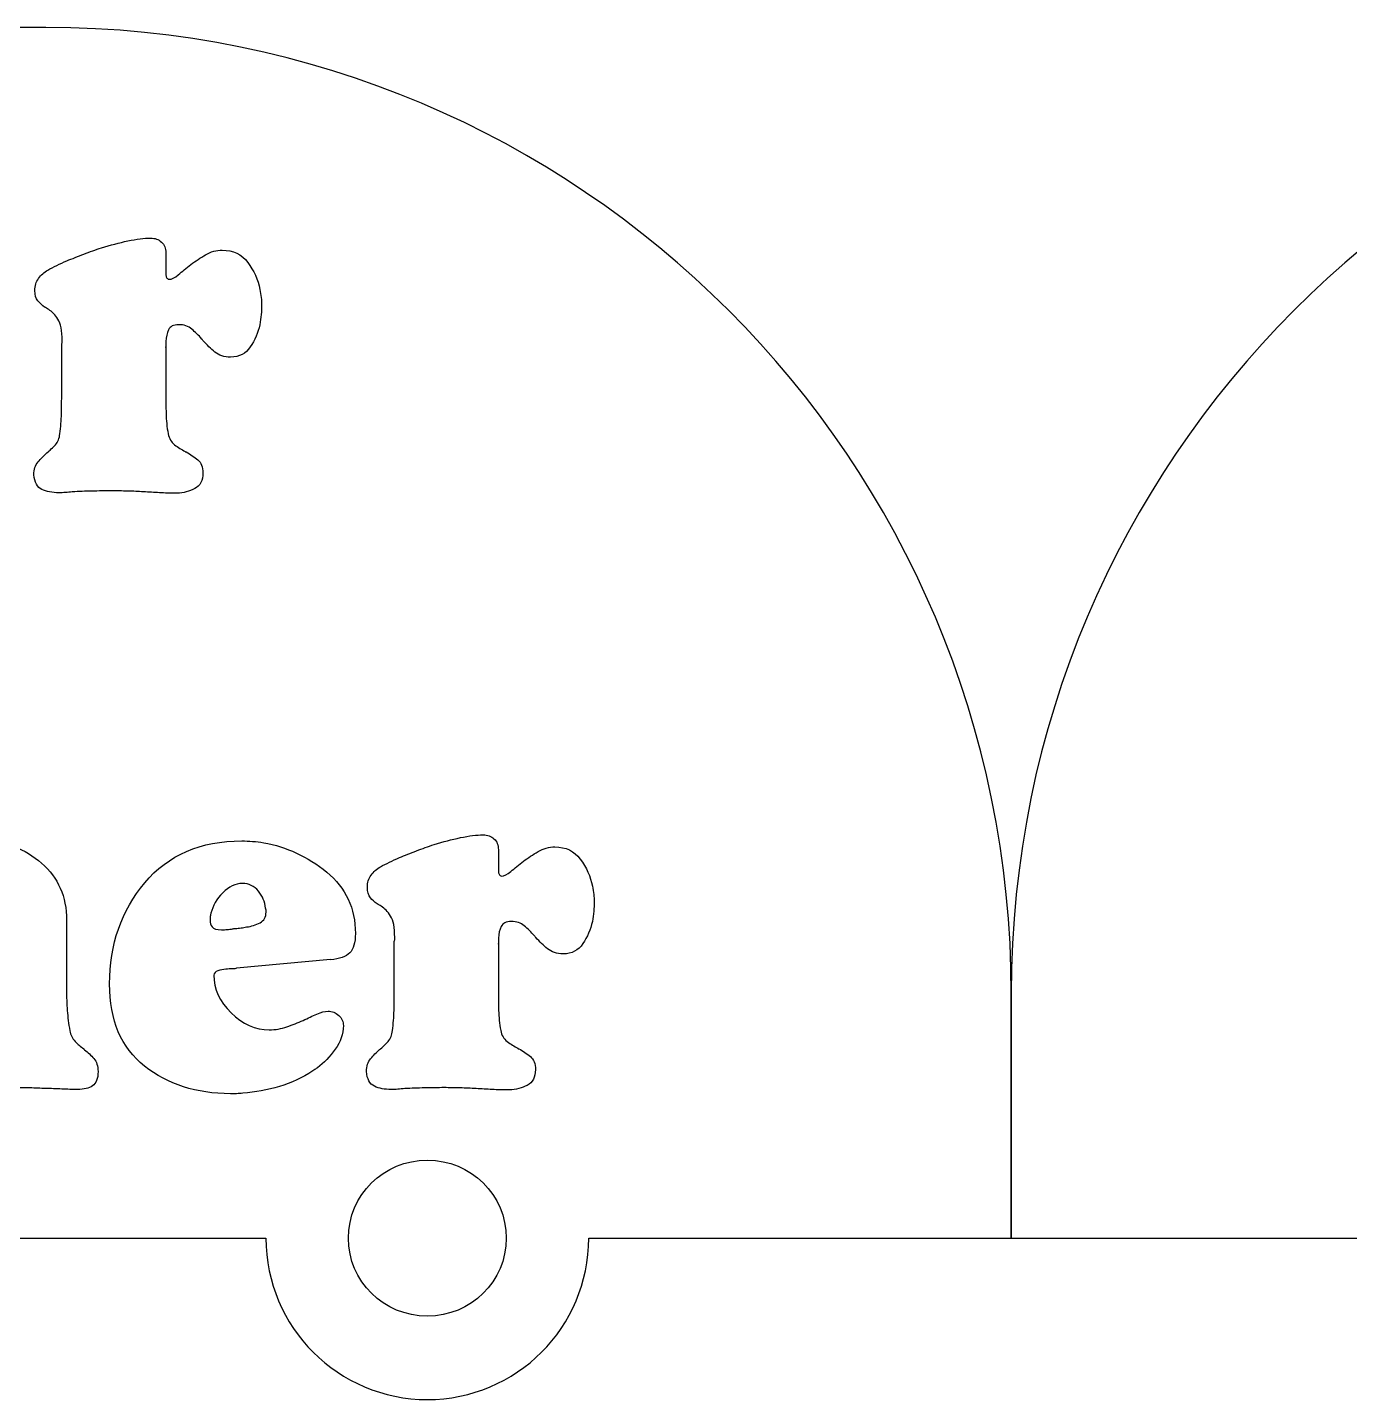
# Model space of a CAD drawing. Extents: x 0 to 771, y 958 to 1701.
# Drawn here: x 101.1 to 194, y 1592.9 to 1689.3 of the extents above; entities that cross this region are included whole.
import ezdxf

# ---------------------------------------------------------------- set-up
doc = ezdxf.new("R2010")
doc.units = 0
doc.layers.add('H0114_Printing', color=7, linetype='CONTINUOUS')

msp = doc.modelspace()

# ---------------------------------------------------------------- linework, layer by layer
at = {"layer": 'H0114_Printing', "color": 1}
for points in [[(102.378797, 1689.326458), (96.502798, 1689.326458)], [(140.517796, 1604.28646), (170.203796, 1604.28646), (170.203796, 1621.500459)], [(170.203596, 1621.500459), (170.203596, 1604.28646), (204.262595, 1604.28646)], [(56.860799, 1604.28646), (117.839797, 1604.28646)]]:
    msp.add_lwpolyline(points, dxfattribs=at)
for points in [[(102.378797, 1689.326458)], [(129.178797, 1598.80646)]]:
    msp.add_lwpolyline(points, close=True, dxfattribs=at)
at = {"layer": 'H0114_Printing', "color": 4}
for points in [[(110.805797, 1673.488158), (110.805797, 1672.122158), (110.805797, 1672.041158), (110.805797, 1671.992158)], [(103.488797, 1663.615158), (103.488797, 1667.038158)], [(103.521797, 1667.167158), (103.521797, 1667.249158), (103.521797, 1667.331158)], [(110.805797, 1667.277158), (110.805797, 1667.066158), (110.805797, 1666.855158), (110.805797, 1666.887158)], [(110.805797, 1666.887158), (110.805797, 1663.657158)], [(112.187797, 1659.511159), (112.236797, 1659.511159)], [(111.585797, 1656.610159), (111.537797, 1656.610159), (111.488797, 1656.610159)], [(134.170997, 1631.571659), (134.170997, 1630.205659), (134.170997, 1630.124659), (134.170997, 1630.075659)], [(117.846597, 1627.181259), (117.846597, 1627.328259)], [(103.831497, 1626.628759), (103.831497, 1621.718759)], [(115.505597, 1626.010259), (115.505597, 1626.043259)], [(126.853997, 1621.698659), (126.853997, 1625.121659)], [(126.886997, 1625.250659), (126.886997, 1625.332659), (126.886997, 1625.414659)], [(134.170997, 1625.360659), (134.170997, 1625.149659), (134.170997, 1624.937659), (134.170997, 1624.970659)], [(134.170997, 1624.970659), (134.170997, 1621.740659)], [(115.651597, 1623.214259), (115.472597, 1623.214259)], [(122.366597, 1623.864259), (115.765597, 1623.247259)], [(122.366597, 1623.832259), (122.366597, 1623.864259)], [(135.552997, 1617.59466), (135.601997, 1617.59466)], [(115.781597, 1614.43426), (115.342597, 1614.43426)], [(134.950997, 1614.69366), (134.902997, 1614.69366), (134.853997, 1614.69366)]]:
    msp.add_lwpolyline(points, dxfattribs=at)
at = {"layer": 'H0114_Printing', "color": 1}
for points in [[(170.203796, 1621.500459), (170.203796, 1658.959459), (139.836797, 1689.326458), (102.378797, 1689.326458)], [(238.029594, 1689.326458), (200.570595, 1689.326458), (170.203596, 1658.959459), (170.203596, 1621.500459)], [(123.634797, 1604.28646), (123.634797, 1607.31346), (126.116797, 1609.76746), (129.178797, 1609.76746)], [(129.178797, 1609.76746), (132.240797, 1609.76746), (134.722797, 1607.31346), (134.722797, 1604.28646)], [(117.839797, 1604.28646), (117.839797, 1598.02446), (122.916797, 1592.94846), (129.178797, 1592.94846)], [(129.178797, 1598.80646), (126.116797, 1598.80646), (123.634797, 1601.26046), (123.634797, 1604.28646)], [(134.722797, 1604.28646), (134.722797, 1601.26046), (132.240797, 1598.80646), (129.178797, 1598.80646)], [(129.178797, 1592.94846), (135.440797, 1592.94846), (140.517796, 1598.02446), (140.517796, 1604.28646)]]:
    msp.add_open_spline(points, degree=3, dxfattribs=at)
at = {"layer": 'H0114_Printing', "color": 4}
for points in [[(106.285797, 1673.846158), (106.913797, 1674.041158), (107.532797, 1674.204158), (108.138797, 1674.333158)], [(108.138797, 1674.333158), (108.746797, 1674.464158), (109.277797, 1674.529158), (109.732797, 1674.529158)], [(109.732797, 1674.529158), (110.036797, 1674.529158), (110.290797, 1674.437158), (110.496797, 1674.252158)], [(110.496797, 1674.252158), (110.702797, 1674.068158), (110.805797, 1673.813158), (110.805797, 1673.488158)], [(103.846797, 1672.935158), (104.236797, 1673.087158), (104.637797, 1673.244158), (105.049797, 1673.407158)], [(105.049797, 1673.407158), (105.461797, 1673.570158), (105.873797, 1673.716158), (106.285797, 1673.846158)], [(112.561797, 1672.675158), (112.887797, 1672.914158), (113.233797, 1673.141158), (113.602797, 1673.358158)], [(113.602797, 1673.358158), (113.970797, 1673.574158), (114.360797, 1673.683158), (114.772797, 1673.683158)], [(114.772797, 1673.683158), (115.531797, 1673.683158), (116.128797, 1673.396158), (116.561797, 1672.822158)], [(101.862797, 1671.698158), (102.035797, 1671.937158), (102.253797, 1672.133158), (102.512797, 1672.285158)], [(102.512797, 1672.285158), (102.708797, 1672.393158), (102.919797, 1672.502158), (103.147797, 1672.611158)], [(103.147797, 1672.611158), (103.375797, 1672.719158), (103.607797, 1672.826158), (103.846797, 1672.935158)], [(111.683797, 1671.960158), (111.944797, 1672.176158), (112.236797, 1672.415158), (112.561797, 1672.675158)], [(116.561797, 1672.822158), (116.995797, 1672.247158), (117.276797, 1671.613158), (117.407797, 1670.919158)], [(101.602797, 1670.851158), (101.602797, 1671.177158), (101.688797, 1671.459158), (101.862797, 1671.698158)], [(110.805797, 1671.992158), (110.805797, 1671.906158), (110.822797, 1671.829158), (110.854797, 1671.765158)], [(110.854797, 1671.765158), (110.887797, 1671.700158), (110.946797, 1671.656158), (111.033797, 1671.635158)], [(111.033797, 1671.635158), (111.206797, 1671.635158), (111.423797, 1671.743158), (111.683797, 1671.960158)], [(101.814797, 1670.118158), (101.672797, 1670.280158), (101.602797, 1670.525158), (101.602797, 1670.851158)], [(117.407797, 1670.919158), (117.449797, 1670.724158), (117.482797, 1670.534158), (117.504797, 1670.350158)], [(117.504797, 1670.350158), (117.526797, 1670.165158), (117.537797, 1669.987158), (117.537797, 1669.814158)], [(102.285797, 1669.677158), (102.111797, 1669.807158), (101.954797, 1669.954158), (101.814797, 1670.118158)], [(102.415797, 1669.613158), (102.371797, 1669.633158), (102.328797, 1669.656158), (102.285797, 1669.677158)], [(102.577797, 1669.515158), (102.512797, 1669.558158), (102.458797, 1669.590158), (102.415797, 1669.613158)], [(103.228797, 1668.831158), (103.033797, 1669.134158), (102.816797, 1669.363158), (102.577797, 1669.515158)], [(117.537797, 1669.814158), (117.537797, 1669.618158), (117.526797, 1669.401158), (117.504797, 1669.163158)], [(103.521797, 1667.331158), (103.521797, 1668.026158), (103.423797, 1668.526158), (103.228797, 1668.831158)], [(111.716797, 1668.448158), (111.346797, 1668.448158), (111.108797, 1668.328158), (111.000797, 1668.090158)], [(112.626797, 1668.139158), (112.387797, 1668.345158), (112.084797, 1668.448158), (111.716797, 1668.448158)], [(117.407797, 1668.448158), (117.276797, 1667.883158), (117.054797, 1667.363158), (116.740797, 1666.887158)], [(117.504797, 1669.163158), (117.482797, 1668.924158), (117.449797, 1668.686158), (117.407797, 1668.448158)], [(111.000797, 1668.090158), (110.892797, 1667.851158), (110.826797, 1667.580158), (110.805797, 1667.277158)], [(113.342797, 1667.440158), (113.103797, 1667.700158), (112.864797, 1667.933158), (112.626797, 1668.139158)], [(113.390797, 1667.375158), (113.379797, 1667.396158), (113.363797, 1667.417158), (113.342797, 1667.440158)], [(113.439797, 1667.309158), (113.417797, 1667.331158), (113.401797, 1667.352158), (113.390797, 1667.375158)], [(103.488797, 1667.038158), (103.488797, 1667.103158), (103.499797, 1667.146158), (103.521797, 1667.167158)], [(114.252797, 1666.529158), (113.970797, 1666.767158), (113.700797, 1667.028158), (113.439797, 1667.309158)], [(115.358797, 1666.171158), (114.903797, 1666.171158), (114.533797, 1666.290158), (114.252797, 1666.529158)], [(116.740797, 1666.887158), (116.425797, 1666.410158), (115.965797, 1666.171158), (115.358797, 1666.171158)], [(103.472797, 1662.197158), (103.483797, 1662.664158), (103.488797, 1663.137158), (103.488797, 1663.615158)], [(110.805797, 1663.657158), (110.805797, 1663.156158), (110.811797, 1662.672158), (110.822797, 1662.204158)], [(103.358797, 1660.779158), (103.423797, 1661.257158), (103.461797, 1661.730158), (103.472797, 1662.197158)], [(110.822797, 1662.204158), (110.832797, 1661.736158), (110.881797, 1661.263158), (110.968797, 1660.784158)], [(103.049797, 1660.013158), (103.233797, 1660.220158), (103.336797, 1660.475158), (103.358797, 1660.779158)], [(110.968797, 1660.784158), (111.033797, 1660.458158), (111.185797, 1660.201158), (111.423797, 1660.016158)], [(102.447797, 1659.443159), (102.664797, 1659.617159), (102.865797, 1659.807159), (103.049797, 1660.013158)], [(111.423797, 1660.016158), (111.662797, 1659.831159), (111.911797, 1659.673159), (112.171797, 1659.543159)], [(101.537797, 1657.912159), (101.537797, 1658.280159), (101.634797, 1658.579159), (101.830797, 1658.808159)], [(101.830797, 1658.808159), (102.025797, 1659.036159), (102.230797, 1659.248159), (102.447797, 1659.443159)], [(112.171797, 1659.543159), (112.171797, 1659.522159), (112.176797, 1659.511159), (112.187797, 1659.511159)], [(112.236797, 1659.511159), (112.539797, 1659.337159), (112.810797, 1659.152159), (113.049797, 1658.956159)], [(113.049797, 1658.956159), (113.288797, 1658.759159), (113.407797, 1658.455159), (113.407797, 1658.041159)], [(102.090797, 1656.871159), (101.764797, 1657.022159), (101.580797, 1657.369159), (101.537797, 1657.912159)], [(113.407797, 1658.041159), (113.407797, 1657.500159), (113.217797, 1657.131159), (112.837797, 1656.936159)], [(103.293797, 1656.643159), (102.816797, 1656.643159), (102.415797, 1656.719159), (102.090797, 1656.871159)], [(105.618797, 1656.757159), (105.152797, 1656.746159), (104.692797, 1656.730159), (104.236797, 1656.708159)], [(107.000797, 1656.773159), (106.545797, 1656.773159), (106.084797, 1656.768159), (105.618797, 1656.757159)], [(108.122797, 1656.757159), (107.743797, 1656.768159), (107.369797, 1656.773159), (107.000797, 1656.773159)], [(109.244797, 1656.708159), (108.875797, 1656.730159), (108.501797, 1656.746159), (108.122797, 1656.757159)], [(112.837797, 1656.936159), (112.458797, 1656.741159), (112.041797, 1656.632159), (111.585797, 1656.610159)], [(103.748797, 1656.659159), (103.596797, 1656.648159), (103.444797, 1656.643159), (103.293797, 1656.643159)], [(104.236797, 1656.708159), (104.062797, 1656.687159), (103.900797, 1656.671159), (103.748797, 1656.659159)], [(110.366797, 1656.643159), (109.986797, 1656.665159), (109.612797, 1656.687159), (109.244797, 1656.708159)], [(111.488797, 1656.610159), (111.119797, 1656.610159), (110.745797, 1656.621159), (110.366797, 1656.643159)], [(97.912498, 1632.157759), (99.516498, 1632.157759), (100.904497, 1631.647759), (102.075497, 1630.628759)], [(109.326597, 1629.246259), (110.973597, 1631.208259), (113.249597, 1632.190259), (116.155597, 1632.190259)], [(116.155597, 1632.190259), (116.393597, 1632.190259), (116.643597, 1632.178259), (116.903597, 1632.157259)], [(116.903597, 1632.157259), (117.164597, 1632.135259), (117.423597, 1632.102259), (117.684597, 1632.059259)], [(117.684597, 1632.059259), (119.287597, 1631.778259), (120.762597, 1631.088259), (122.107597, 1629.994259)], [(128.414997, 1631.490659), (128.826997, 1631.652659), (129.238997, 1631.799659), (129.650997, 1631.929659)], [(129.650997, 1631.929659), (130.278997, 1632.124659), (130.897997, 1632.287659), (131.503997, 1632.416659)], [(131.503997, 1632.416659), (132.111997, 1632.547659), (132.642997, 1632.612659), (133.097997, 1632.612659)], [(133.097997, 1632.612659), (133.401997, 1632.612659), (133.655997, 1632.520659), (133.861997, 1632.335659)], [(133.861997, 1632.335659), (134.067997, 1632.151659), (134.170997, 1631.896659), (134.170997, 1631.571659)], [(136.967997, 1631.441659), (137.335997, 1631.657659), (137.725997, 1631.766659), (138.137997, 1631.766659)], [(138.137997, 1631.766659), (138.896997, 1631.766659), (139.493997, 1631.479659), (139.926997, 1630.905659)], [(126.512997, 1630.694659), (126.740997, 1630.801659), (126.972997, 1630.909659), (127.211997, 1631.018659)], [(127.211997, 1631.018659), (127.601997, 1631.170659), (128.002997, 1631.327659), (128.414997, 1631.490659)], [(135.048997, 1630.042659), (135.309997, 1630.259659), (135.601997, 1630.498659), (135.926997, 1630.758659)], [(135.926997, 1630.758659), (136.252997, 1630.997659), (136.598997, 1631.224659), (136.967997, 1631.441659)], [(139.926997, 1630.905659), (140.360996, 1630.330659), (140.641996, 1629.695659), (140.772996, 1629.002659)], [(102.075497, 1630.628759), (103.245497, 1629.609759), (103.831497, 1628.275759), (103.831497, 1626.628759)], [(122.107597, 1629.994259), (123.450597, 1628.900259), (124.122597, 1627.463259), (124.122597, 1625.686259)], [(124.967997, 1628.934659), (124.967997, 1629.260659), (125.053997, 1629.542659), (125.227997, 1629.781659)], [(125.227997, 1629.781659), (125.400997, 1630.020659), (125.618997, 1630.215659), (125.877997, 1630.368659)], [(125.877997, 1630.368659), (126.073997, 1630.476659), (126.284997, 1630.585659), (126.512997, 1630.694659)], [(134.170997, 1630.075659), (134.170997, 1629.988659), (134.187997, 1629.912659), (134.219997, 1629.848659)], [(134.219997, 1629.848659), (134.252997, 1629.783659), (134.311997, 1629.739659), (134.398997, 1629.718659)], [(134.398997, 1629.718659), (134.571997, 1629.718659), (134.788997, 1629.826659), (135.048997, 1630.042659)], [(106.854597, 1622.141259), (106.854597, 1624.916259), (107.678597, 1627.284259), (109.326597, 1629.246259)], [(116.188597, 1629.197259), (115.688597, 1629.197259), (115.229597, 1628.981259), (114.806597, 1628.547259)], [(117.310597, 1628.661259), (117.017597, 1629.019259), (116.643597, 1629.197259), (116.188597, 1629.197259)], [(125.179997, 1628.200659), (125.037997, 1628.362659), (124.967997, 1628.608659), (124.967997, 1628.934659)], [(140.772996, 1629.002659), (140.814996, 1628.807659), (140.847996, 1628.616659), (140.869996, 1628.433659)], [(114.806597, 1628.547259), (114.383597, 1628.114259), (114.106597, 1627.636259), (113.977597, 1627.116259)], [(117.814597, 1627.474259), (117.770597, 1627.907259), (117.603597, 1628.303259), (117.310597, 1628.661259)], [(125.650997, 1627.760659), (125.476997, 1627.890659), (125.319997, 1628.037659), (125.179997, 1628.200659)], [(140.869996, 1628.433659), (140.891996, 1628.248659), (140.902996, 1628.069659), (140.902996, 1627.896659)], [(140.902996, 1627.896659), (140.902996, 1627.701659), (140.891996, 1627.484659), (140.869996, 1627.246659)], [(113.927597, 1626.888259), (113.916597, 1626.802259), (113.912597, 1626.715259), (113.912597, 1626.629259)], [(113.977597, 1627.116259), (113.954597, 1627.051259), (113.939597, 1626.975259), (113.927597, 1626.888259)], [(117.423597, 1626.434259), (117.705597, 1626.584259), (117.846597, 1626.835259), (117.846597, 1627.181259)], [(117.846597, 1627.328259), (117.846597, 1627.382259), (117.835597, 1627.430259), (117.814597, 1627.474259)], [(125.780997, 1627.696659), (125.736997, 1627.716659), (125.693997, 1627.738659), (125.650997, 1627.760659)], [(125.942997, 1627.598659), (125.877997, 1627.641659), (125.823997, 1627.673659), (125.780997, 1627.696659)], [(126.593997, 1626.913659), (126.398997, 1627.217659), (126.181997, 1627.445659), (125.942997, 1627.598659)], [(126.886997, 1625.414659), (126.886997, 1626.108659), (126.788997, 1626.609659), (126.593997, 1626.913659)], [(140.869996, 1627.246659), (140.847996, 1627.007659), (140.814996, 1626.769659), (140.772996, 1626.531659)], [(113.912597, 1626.629259), (113.912597, 1626.434259), (113.960597, 1626.271259), (114.058597, 1626.141259)], [(114.058597, 1626.141259), (114.155597, 1626.010259), (114.378597, 1625.945259), (114.725597, 1625.945259)], [(114.725597, 1625.945259), (114.854597, 1625.945259), (114.984597, 1625.951259), (115.114597, 1625.962259)], [(115.114597, 1625.962259), (115.245597, 1625.972259), (115.375597, 1625.989259), (115.505597, 1626.010259)], [(115.505597, 1626.043259), (115.526597, 1626.022259), (115.559597, 1626.016259), (115.603597, 1626.027259)], [(115.603597, 1626.027259), (115.646597, 1626.037259), (115.678597, 1626.043259), (115.700597, 1626.043259)], [(115.700597, 1626.043259), (115.830597, 1626.043259), (115.960597, 1626.054259), (116.090597, 1626.075259)], [(116.090597, 1626.075259), (116.220597, 1626.097259), (116.351597, 1626.119259), (116.480597, 1626.141259)], [(116.480597, 1626.141259), (116.827597, 1626.184259), (117.141597, 1626.281259), (117.423597, 1626.434259)], [(134.365997, 1626.173659), (134.257997, 1625.934659), (134.191997, 1625.663659), (134.170997, 1625.360659)], [(135.081997, 1626.531659), (134.711997, 1626.531659), (134.473997, 1626.411659), (134.365997, 1626.173659)], [(135.991997, 1626.222659), (135.752997, 1626.428659), (135.449997, 1626.531659), (135.081997, 1626.531659)], [(136.707997, 1625.522659), (136.468997, 1625.783659), (136.229997, 1626.016659), (135.991997, 1626.222659)], [(140.772996, 1626.531659), (140.641996, 1625.966659), (140.419996, 1625.446659), (140.105996, 1624.970659)], [(124.122597, 1625.686259), (124.122597, 1625.035259), (123.992597, 1624.580259), (123.733597, 1624.319259)], [(126.853997, 1625.121659), (126.853997, 1625.186659), (126.864997, 1625.229659), (126.886997, 1625.250659)], [(136.755997, 1625.457659), (136.744997, 1625.479659), (136.728997, 1625.500659), (136.707997, 1625.522659)], [(136.804997, 1625.392659), (136.782997, 1625.414659), (136.766997, 1625.435659), (136.755997, 1625.457659)], [(137.617997, 1624.612659), (137.335997, 1624.850659), (137.065997, 1625.111659), (136.804997, 1625.392659)], [(140.105996, 1624.970659), (139.790997, 1624.493659), (139.330997, 1624.254659), (138.723997, 1624.254659)], [(123.733597, 1624.319259), (123.472597, 1624.060259), (123.016597, 1623.897259), (122.366597, 1623.832259)], [(138.723997, 1624.254659), (138.268997, 1624.254659), (137.898997, 1624.373659), (137.617997, 1624.612659)], [(114.464597, 1623.067259), (114.290597, 1623.013259), (114.193597, 1622.910259), (114.171597, 1622.758259)], [(115.017597, 1623.182259), (114.822597, 1623.159259), (114.637597, 1623.121259), (114.464597, 1623.067259)], [(115.260597, 1623.197259), (115.184597, 1623.186259), (115.103597, 1623.182259), (115.017597, 1623.182259)], [(115.472597, 1623.214259), (115.407597, 1623.214259), (115.337597, 1623.209259), (115.260597, 1623.197259)], [(115.765597, 1623.247259), (115.743597, 1623.225259), (115.705597, 1623.214259), (115.651597, 1623.214259)], [(109.310597, 1616.36926), (107.673597, 1617.65826), (106.854597, 1619.58326), (106.854597, 1622.141259)], [(114.171597, 1622.758259), (114.171597, 1621.783259), (114.578597, 1620.900259), (115.391597, 1620.108259)], [(103.831497, 1621.718759), (103.831497, 1621.219759), (103.847497, 1620.737759), (103.879497, 1620.271759)], [(126.837997, 1620.280659), (126.848997, 1620.747659), (126.853997, 1621.219659), (126.853997, 1621.698659)], [(134.170997, 1621.740659), (134.170997, 1621.239659), (134.176997, 1620.755659), (134.187997, 1620.287659)], [(103.879497, 1620.271759), (103.912497, 1619.80476), (103.972497, 1619.33276), (104.058497, 1618.85676)], [(121.423597, 1620.027259), (121.726597, 1620.157259), (121.987597, 1620.222259), (122.203597, 1620.222259)], [(122.203597, 1620.222259), (122.485597, 1620.222259), (122.735597, 1620.125259), (122.952597, 1619.93026)], [(126.723997, 1618.86266), (126.788997, 1619.34066), (126.826997, 1619.81366), (126.837997, 1620.280659)], [(134.187997, 1620.287659), (134.197997, 1619.81966), (134.246997, 1619.34666), (134.333997, 1618.86766)], [(115.391597, 1620.108259), (116.204597, 1619.31726), (117.098597, 1618.92126), (118.074597, 1618.92126)], [(119.310597, 1619.13226), (119.700597, 1619.27426), (120.079597, 1619.42026), (120.448597, 1619.57226)], [(120.448597, 1619.57226), (120.794597, 1619.74526), (121.120597, 1619.89726), (121.423597, 1620.027259)], [(123.277597, 1619.21426), (123.277597, 1618.62826), (123.087597, 1618.07626), (122.708597, 1617.55626)], [(122.952597, 1619.93026), (123.168597, 1619.73426), (123.277597, 1619.49526), (123.277597, 1619.21426)], [(104.058497, 1618.85676), (104.123497, 1618.55276), (104.248497, 1618.30376), (104.432497, 1618.10876)], [(118.074597, 1618.92126), (118.507597, 1618.92126), (118.919597, 1618.99126), (119.310597, 1619.13226)], [(126.414997, 1618.09666), (126.598997, 1618.30366), (126.701997, 1618.55866), (126.723997, 1618.86266)], [(134.333997, 1618.86766), (134.398997, 1618.54166), (134.550997, 1618.28466), (134.788997, 1618.09966)], [(104.432497, 1618.10876), (104.616497, 1617.91376), (104.817497, 1617.73976), (105.034497, 1617.58876)], [(105.034497, 1617.58876), (105.034497, 1617.56676), (105.039497, 1617.55576), (105.051497, 1617.55576)], [(105.051497, 1617.55576), (105.061497, 1617.55576), (105.077497, 1617.54476), (105.099497, 1617.52376)], [(105.099497, 1617.52376), (105.337497, 1617.32776), (105.555497, 1617.12176), (105.749497, 1616.90476)], [(122.708597, 1617.55626), (122.328597, 1617.03526), (121.911597, 1616.60126), (121.456597, 1616.25426)], [(125.195997, 1616.89166), (125.390997, 1617.11966), (125.595997, 1617.33166), (125.812997, 1617.52666)], [(125.812997, 1617.52666), (126.029997, 1617.70066), (126.230997, 1617.89066), (126.414997, 1618.09666)], [(134.788997, 1618.09966), (135.027997, 1617.91466), (135.276997, 1617.75666), (135.536997, 1617.62666)], [(135.536997, 1617.62666), (135.536997, 1617.60566), (135.541997, 1617.59466), (135.552997, 1617.59466)], [(135.601997, 1617.59466), (135.904997, 1617.42066), (136.175997, 1617.23566), (136.414997, 1617.03866)], [(105.749497, 1616.90476), (105.944497, 1616.68876), (106.042497, 1616.38476), (106.042497, 1615.99476)], [(115.342597, 1614.43426), (112.957597, 1614.43426), (110.946597, 1615.07926), (109.310597, 1616.36926)], [(124.902997, 1615.99566), (124.902997, 1616.36366), (124.999997, 1616.66266), (125.195997, 1616.89166)], [(136.414997, 1617.03866), (136.653997, 1616.84266), (136.772997, 1616.53866), (136.772997, 1616.12466)], [(106.042497, 1615.99476), (106.042497, 1615.49576), (105.912497, 1615.15976), (105.652497, 1614.98676)], [(121.131597, 1616.02726), (120.416597, 1615.55026), (119.635597, 1615.18726), (118.790597, 1614.93726)], [(121.277597, 1616.14126), (121.223597, 1616.10826), (121.174597, 1616.07026), (121.131597, 1616.02726)], [(121.456597, 1616.25426), (121.390597, 1616.21126), (121.331597, 1616.17326), (121.277597, 1616.14126)], [(125.455997, 1614.95466), (125.129997, 1615.10566), (124.945997, 1615.45266), (124.902997, 1615.99566)], [(136.772997, 1616.12466), (136.772997, 1615.58266), (136.582997, 1615.21466), (136.202997, 1615.01966)], [(101.245497, 1614.84076), (100.866497, 1614.85176), (100.492497, 1614.85676), (100.123497, 1614.85676)], [(102.367497, 1614.79176), (101.999497, 1614.81376), (101.625497, 1614.82976), (101.245497, 1614.84076)], [(103.490497, 1614.75876), (103.109497, 1614.78176), (102.735497, 1614.79176), (102.367497, 1614.79176)], [(104.611497, 1614.72676), (104.242497, 1614.72676), (103.868497, 1614.73776), (103.490497, 1614.75876)], [(105.652497, 1614.98676), (105.392497, 1614.81376), (105.045497, 1614.72676), (104.611497, 1614.72676)], [(116.220597, 1614.46626), (116.068597, 1614.44526), (115.922597, 1614.43426), (115.781597, 1614.43426)], [(118.790597, 1614.93726), (117.944597, 1614.68926), (117.087597, 1614.53126), (116.220597, 1614.46626)], [(126.658997, 1614.72666), (126.181997, 1614.72666), (125.780997, 1614.80266), (125.455997, 1614.95466)], [(127.113997, 1614.74266), (126.961997, 1614.73166), (126.809997, 1614.72666), (126.658997, 1614.72666)], [(127.601997, 1614.79166), (127.427997, 1614.76966), (127.265997, 1614.75466), (127.113997, 1614.74266)], [(128.983997, 1614.84066), (128.517997, 1614.82966), (128.057997, 1614.81366), (127.601997, 1614.79166)], [(130.365997, 1614.85666), (129.910997, 1614.85666), (129.449997, 1614.85166), (128.983997, 1614.84066)], [(131.487997, 1614.84066), (131.108997, 1614.85166), (130.734997, 1614.85666), (130.365997, 1614.85666)], [(132.609997, 1614.79166), (132.240997, 1614.81366), (131.866997, 1614.82966), (131.487997, 1614.84066)], [(133.731997, 1614.72666), (133.351997, 1614.74866), (132.978997, 1614.76966), (132.609997, 1614.79166)], [(134.853997, 1614.69366), (134.484997, 1614.69366), (134.110997, 1614.70466), (133.731997, 1614.72666)], [(136.202997, 1615.01966), (135.823997, 1614.82366), (135.406997, 1614.71566), (134.950997, 1614.69366)]]:
    msp.add_open_spline(points, degree=3, dxfattribs=at)

doc.saveas('drawing.dxf')
